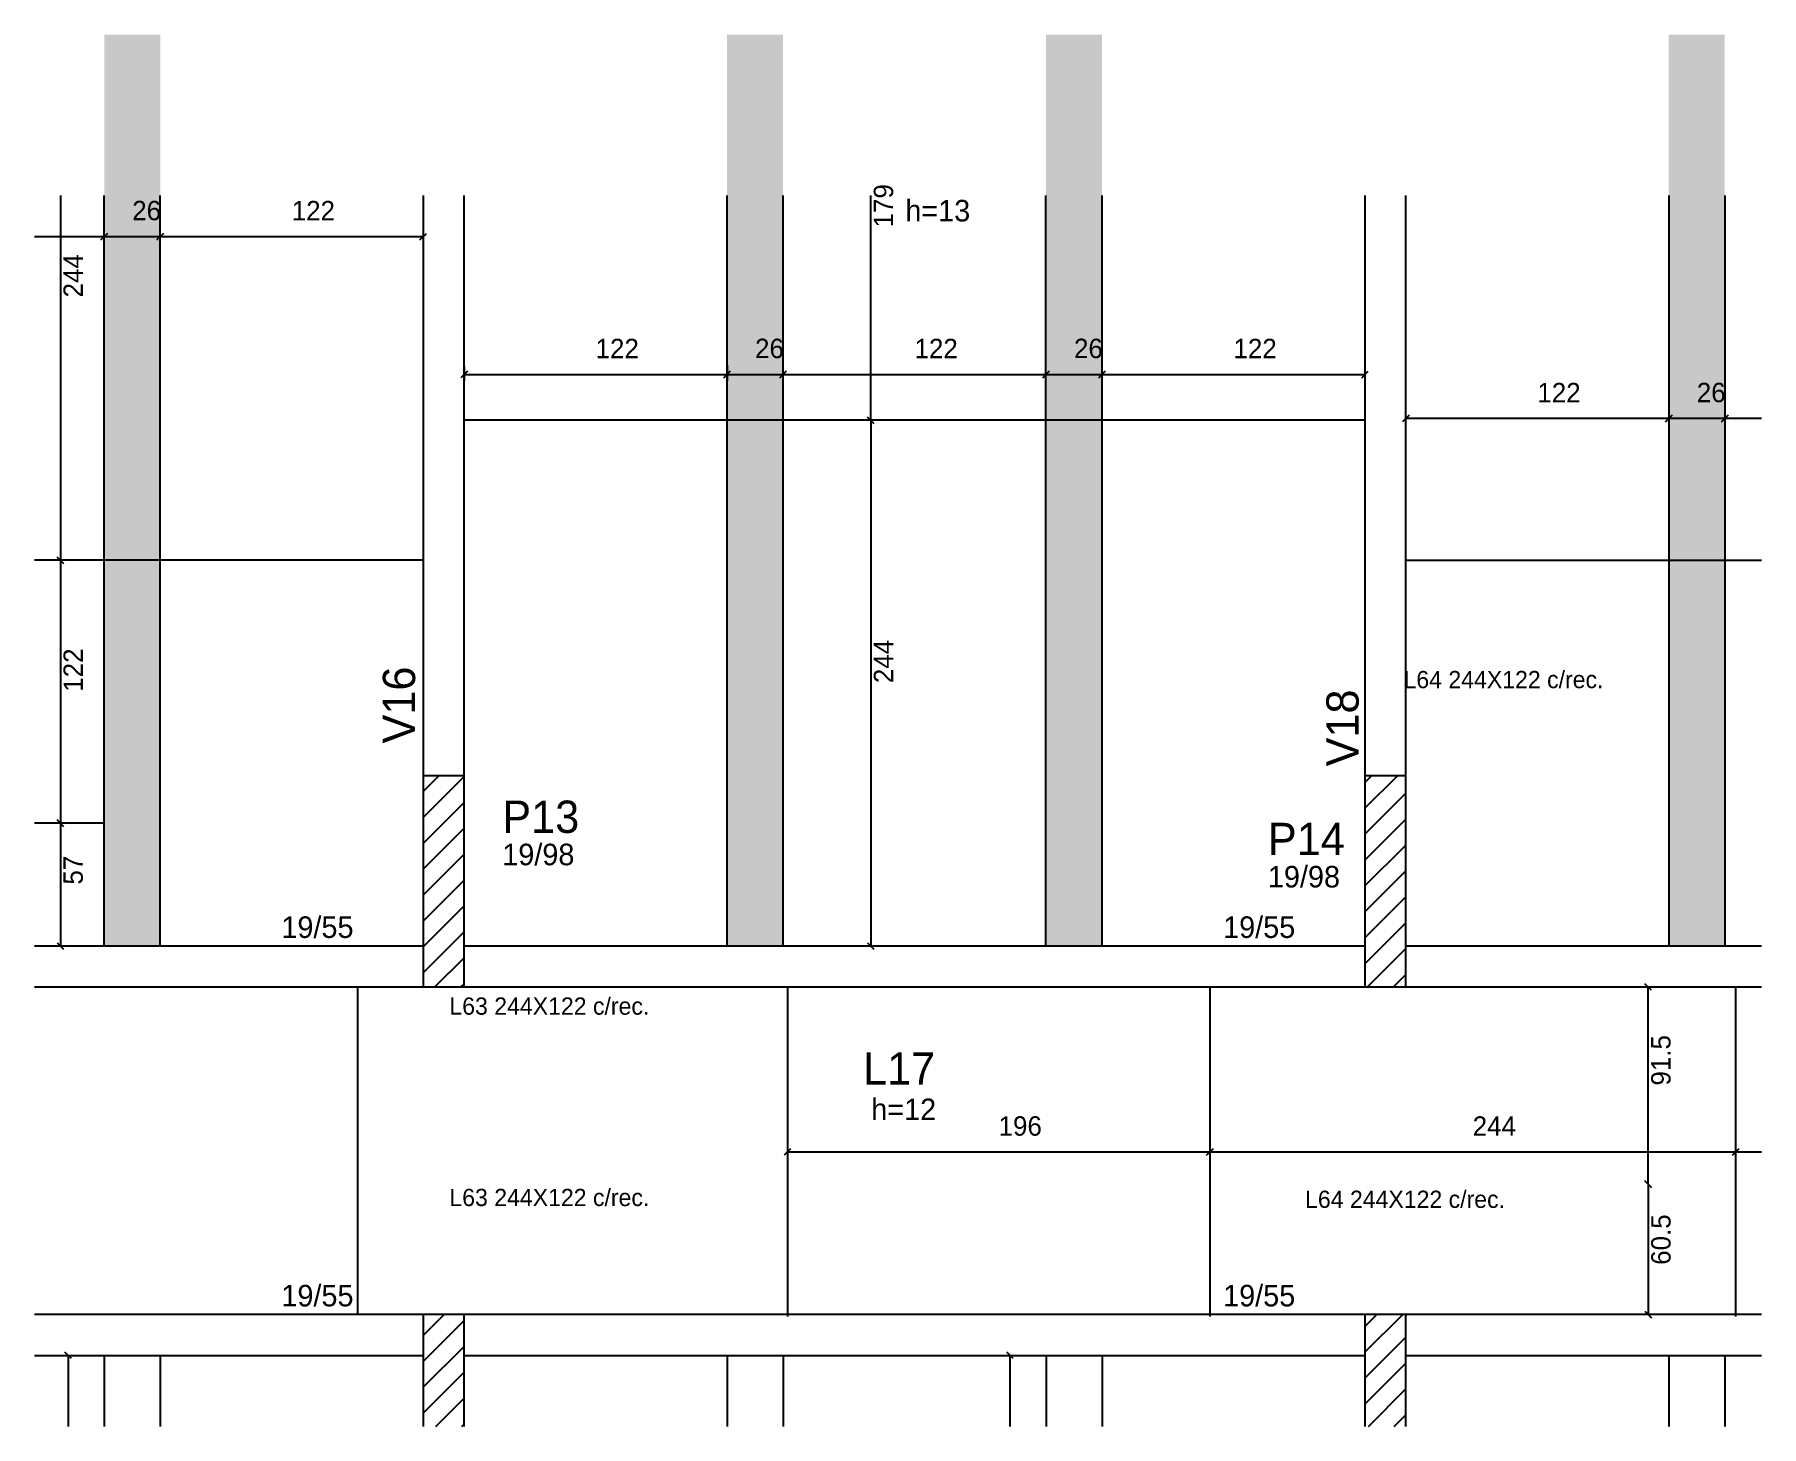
# Model space of a CAD drawing. Header units: metres. Extents: x 4746 to 5548, y 2076 to 2722.
import ezdxf

# ---------------------------------------------------------------- set-up
doc = ezdxf.new("R2010")
doc.units = ezdxf.units.M
for name, color, linetype in [('3', 7, 'Continuous'), ('4', 7, 'Continuous'), ('7', 7, 'Continuous'), ('9', 7, 'Continuous'), ('AUX00', 7, 'Continuous'), ('Hachura', 7, 'Continuous'), ('Painéis', 7, 'Continuous')]:
    doc.layers.add(name, color=color, linetype=linetype)

msp = doc.modelspace()

# ---------------------------------------------------------------- hatches: boundary and pattern name
at = {"layer": '9'}
h = msp.add_hatch(color=7, dxfattribs=at)
h.dxf.hatch_style = 1
h.paths.add_polyline_path([(5382.54, 2298.98), (5382.54, 2498.98), (5382.54, 2298.98), (5382.54, 2298.98)])
at = {"layer": 'Hachura'}
h = msp.add_hatch(color=7, dxfattribs=at)
h.dxf.hatch_style = 1
h.paths.add_polyline_path([(4778.51, 2298.98), (4804.51, 2298.98), (4804.51, 2721.98), (4778.51, 2721.98), (4778.51, 2298.98)])
h = msp.add_hatch(color=7, dxfattribs=at)
h.dxf.hatch_style = 1
h.paths.add_polyline_path([(5093.54, 2721.98), (5067.54, 2721.98), (5067.54, 2298.98), (5093.54, 2298.98), (5093.54, 2721.98)])
h = msp.add_hatch(color=7, dxfattribs=at)
h.dxf.hatch_style = 1
h.paths.add_polyline_path([(5241.54, 2721.98), (5215.54, 2721.98), (5215.54, 2298.98), (5241.54, 2298.98), (5241.54, 2721.98)])
h = msp.add_hatch(color=7, dxfattribs=at)
h.dxf.hatch_style = 1
h.paths.add_polyline_path([(5530.54, 2298.98), (5504.54, 2298.98), (5504.54, 2721.98), (5530.54, 2721.98), (5530.54, 2298.98)])

# ---------------------------------------------------------------- linework, layer by layer
at = {"layer": '3', "color": 3, "lineweight": 25}
for p, q in [((4926.54, 2370.67), (4933.85, 2377.98)), ((4926.54, 2358.65), (4945.54, 2377.65)), ((5363.54, 2362.9), (5378.62, 2377.98)), ((5363.54, 2374.92), (5366.6, 2377.98)), ((4926.54, 2346.63), (4945.54, 2365.63)), ((5363.54, 2350.88), (5382.54, 2369.88)), ((5363.54, 2338.86), (5382.54, 2357.86)), ((4926.54, 2334.61), (4945.54, 2353.61)), ((4926.54, 2322.59), (4945.54, 2341.59)), ((5363.54, 2326.84), (5382.54, 2345.84)), ((5363.54, 2314.82), (5382.54, 2333.82)), ((4926.54, 2310.57), (4945.54, 2329.57)), ((4926.54, 2298.55), (4945.54, 2317.55)), ((5363.54, 2302.8), (5382.54, 2321.8)), ((5363.54, 2290.78), (5382.54, 2309.78)), ((4926.54, 2286.53), (4945.54, 2305.53)), ((4932.01, 2279.98), (4945.54, 2293.5)), ((5364.76, 2279.98), (5382.54, 2297.76)), ((5376.78, 2279.98), (5382.54, 2285.73)), ((4944.03, 2279.98), (4945.54, 2281.48)), ((4926.54, 2118.23), (4936.28, 2127.98)), ((4926.54, 2106.21), (4945.54, 2125.21)), ((5363.54, 2110.46), (5381.05, 2127.98)), ((5363.54, 2122.48), (5369.03, 2127.98)), ((5363.54, 2098.44), (5382.54, 2117.44)), ((4926.54, 2094.19), (4945.54, 2113.19)), ((4926.54, 2082.17), (4945.54, 2101.17)), ((5363.54, 2086.42), (5382.54, 2105.42)), ((5365.15, 2076.01), (5382.54, 2093.4)), ((4932.4, 2076.01), (4945.54, 2089.15)), ((4944.42, 2076.01), (4945.54, 2077.13)), ((5377.17, 2076.01), (5382.54, 2081.38))]:
    msp.add_line(p, q, dxfattribs=at)
for points in [[(4926.54, 2647.24), (4926.54, 2377.98)], [(4945.54, 2377.98), (4945.54, 2647.24)], [(5363.54, 2647.24), (5363.54, 2377.98)], [(5382.54, 2377.98), (5382.54, 2647.24)], [(4926.54, 2298.98), (4746.19, 2298.98)], [(5363.54, 2298.98), (4945.54, 2298.98)], [(5547.54, 2298.98), (5382.54, 2298.98)], [(4746.19, 2279.98), (4926.54, 2279.98)], [(4945.54, 2279.98), (5363.54, 2279.98)], [(5382.54, 2279.98), (5547.54, 2279.98)], [(4926.54, 2127.98), (4746.19, 2127.98)], [(5363.54, 2127.98), (4945.54, 2127.98)], [(5547.54, 2127.98), (5382.54, 2127.98)], [(4746.19, 2108.98), (4926.54, 2108.98)], [(4945.54, 2108.98), (5363.54, 2108.98)], [(5382.54, 2108.98), (5547.54, 2108.98)]]:
    msp.add_lwpolyline(points, dxfattribs=at)
at = {"layer": '7', "color": 7, "lineweight": 25}
for points in [[(4945.54, 2377.98), (4926.54, 2377.98)], [(4926.54, 2377.98), (4926.54, 2279.98)], [(4945.54, 2279.98), (4945.54, 2377.98)], [(5382.54, 2377.98), (5363.54, 2377.98)], [(5363.54, 2377.98), (5363.54, 2279.98)], [(5382.54, 2279.98), (5382.54, 2377.98)], [(4926.54, 2279.98), (4945.54, 2279.98)], [(5363.54, 2279.98), (5382.54, 2279.98)], [(4945.54, 2127.98), (4926.54, 2127.98)], [(4926.54, 2127.98), (4926.54, 2076.01)], [(4945.54, 2076.01), (4945.54, 2127.98)], [(5382.54, 2127.98), (5363.54, 2127.98)], [(5363.54, 2127.98), (5363.54, 2076.01)], [(5382.54, 2076.01), (5382.54, 2127.98)]]:
    msp.add_lwpolyline(points, dxfattribs=at)
at = {"layer": 'Painéis', "color": 4, "lineweight": 25}
for p, q in [((4758.19, 2647.24), (4758.19, 2477.98)), ((5134.2, 2542.98), (5134.2, 2647.24)), ((4746.19, 2628.2), (4778.51, 2628.2)), ((4778.51, 2628.2), (4804.51, 2628.2)), ((4804.51, 2628.2), (4926.54, 2628.2)), ((5363.54, 2578.6), (5363.54, 2561.23)), ((4945.54, 2567.94), (4945.54, 2561.23)), ((5067.54, 2568.6), (5067.54, 2561.23)), ((4945.54, 2564.23), (5067.54, 2564.23)), ((5067.54, 2564.23), (5093.54, 2564.23)), ((5093.54, 2564.23), (5215.54, 2564.23)), ((5215.54, 2564.23), (5241.54, 2564.23)), ((5241.54, 2564.23), (5363.54, 2564.23)), ((5134.2, 2542.98), (5134.2, 2298.98)), ((5504.54, 2543.76), (5382.54, 2543.76)), ((5530.54, 2543.76), (5504.54, 2543.76)), ((5547.54, 2543.76), (5530.54, 2543.76)), ((4758.19, 2477.98), (4758.19, 2355.98)), ((4758.19, 2355.98), (4758.19, 2298.98)), ((5494.97, 2188.48), (5494.97, 2279.98)), ((5291.54, 2203.36), (5095.54, 2203.36)), ((5535.54, 2203.36), (5291.54, 2203.36)), ((5547.54, 2203.36), (5535.54, 2203.36)), ((5494.97, 2188.48), (5494.97, 2127.98)), ((4761.8, 2108.98), (4761.8, 2076.01)), ((5198.8, 2108.98), (5198.8, 2076.01))]:
    msp.add_line(p, q, dxfattribs=at)
at = {"layer": 'Painéis', "color": 200, "lineweight": 25}
for p, q in [((4778.51, 2298.98), (4778.51, 2647.24)), ((4804.51, 2298.98), (4804.51, 2647.24)), ((5067.54, 2298.98), (5067.54, 2647.24)), ((5093.54, 2298.98), (5093.54, 2647.24)), ((5215.54, 2298.98), (5215.54, 2647.24)), ((5241.54, 2298.98), (5241.54, 2647.24)), ((5504.54, 2647.24), (5504.54, 2298.98)), ((5530.54, 2647.24), (5530.54, 2298.98)), ((5363.54, 2542.98), (4945.54, 2542.98)), ((4926.54, 2477.98), (4746.19, 2477.98)), ((5382.54, 2477.98), (5547.54, 2477.98)), ((4778.51, 2355.98), (4746.19, 2355.98)), ((4896.04, 2279.98), (4896.04, 2127.98)), ((5095.54, 2279.98), (5095.54, 2127.05)), ((5291.54, 2279.98), (5291.54, 2127.05)), ((5535.54, 2279.98), (5535.54, 2127.05)), ((4778.55, 2108.98), (4778.55, 2076.01)), ((4804.55, 2108.98), (4804.55, 2076.01)), ((5067.55, 2108.98), (5067.55, 2076.01)), ((5093.55, 2108.98), (5093.55, 2076.01)), ((5215.55, 2108.98), (5215.55, 2076.01)), ((5241.55, 2108.98), (5241.55, 2076.01)), ((5504.55, 2108.98), (5504.55, 2076.01)), ((5530.55, 2108.98), (5530.55, 2076.01))]:
    msp.add_line(p, q, dxfattribs=at)
at = {"layer": 'Painéis', "color": 0, "lineweight": 25}
for p, q in [((4777.01, 2626.7), (4780.01, 2629.7)), ((4780.01, 2629.7), (4777.01, 2626.7)), ((4803.01, 2626.7), (4806.01, 2629.7)), ((4806.01, 2629.7), (4803.01, 2626.7)), ((4925.04, 2626.7), (4928.04, 2629.7)), ((4947.04, 2565.73), (4944.04, 2562.73)), ((5066.04, 2562.73), (5069.04, 2565.73)), ((5069.04, 2565.73), (5066.04, 2562.73)), ((5092.04, 2562.73), (5095.04, 2565.73)), ((5095.04, 2565.73), (5092.04, 2562.73)), ((5214.04, 2562.73), (5217.04, 2565.73)), ((5217.04, 2565.73), (5214.04, 2562.73)), ((5240.04, 2562.73), (5243.04, 2565.73)), ((5243.04, 2565.73), (5240.04, 2562.73)), ((5362.04, 2562.73), (5365.04, 2565.73)), ((5132.7, 2544.48), (5135.7, 2541.48)), ((5135.7, 2541.48), (5132.7, 2544.48)), ((5384.04, 2545.26), (5381.04, 2542.26)), ((5506.04, 2545.26), (5503.04, 2542.26)), ((5503.04, 2542.26), (5506.04, 2545.26)), ((5532.04, 2545.26), (5529.04, 2542.26)), ((5529.04, 2542.26), (5532.04, 2545.26)), ((4756.69, 2479.48), (4759.69, 2476.48)), ((4759.69, 2476.48), (4756.69, 2479.48)), ((4756.69, 2357.48), (4759.69, 2354.48)), ((4759.69, 2354.48), (4756.69, 2357.48)), ((4756.69, 2300.48), (4759.69, 2297.48)), ((5132.7, 2300.48), (5135.7, 2297.48)), ((5496.47, 2278.48), (5493.47, 2281.48)), ((5097.04, 2204.86), (5094.04, 2201.86)), ((5293.04, 2204.86), (5290.04, 2201.86)), ((5290.04, 2201.86), (5293.04, 2204.86)), ((5537.04, 2204.86), (5534.04, 2201.86)), ((5534.04, 2201.86), (5537.04, 2204.86)), ((5493.47, 2189.98), (5496.47, 2186.98)), ((5496.47, 2186.98), (5493.47, 2189.98)), ((5493.47, 2129.48), (5496.47, 2126.48)), ((4763.3, 2107.48), (4760.3, 2110.48)), ((5200.3, 2107.48), (5197.3, 2110.48))]:
    msp.add_line(p, q, dxfattribs=at)

# ---------------------------------------------------------------- texts
at = {"layer": '3', "color": 3, "lineweight": 25}
for s, p in [('h=13', (5150.27, 2635.24)), ('19/98', (4963.24, 2336.46)), ('19/98', (5318.51, 2326.16)), ('19/55', (4860.73, 2302.73)), ('19/55', (5297.73, 2302.73)), ('h=12', (5134.44, 2218.17)), ('19/55', (4860.73, 2131.73)), ('19/55', (5297.73, 2131.73))]:
    msp.add_text(s, height=10, dxfattribs=at).set_placement(p)
at = {"layer": '4', "color": 4, "lineweight": 25}
for s, p in [('V16', (4922.79, 2392.98)), ('V18', (5360.61, 2382.33))]:
    msp.add_text(s, height=15, rotation=90, dxfattribs=at).set_placement(p)
for s, p in [('P13', (4963.24, 2351.46)), ('P14', (5318.51, 2341.16)), ('L17', (5130.64, 2234.63))]:
    msp.add_text(s, height=15, dxfattribs=at).set_placement(p)
at = {"layer": 'AUX00', "color": 7, "lineweight": 25}
for s, p in [('L64^J244X122^Jc/rec.', (5381.44, 2418.64)), ('L63^J244X122^Jc/rec.', (4938.69, 2267.1)), ('L63^J244X122^Jc/rec.', (4938.69, 2178.29)), ('L64^J244X122^Jc/rec.', (5335.76, 2177.44))]:
    msp.add_text(s, height=8, dxfattribs=at).set_placement(p)
at = {"layer": 'Painéis', "color": 240, "lineweight": 25}
for s, p in [('26', (4791.51, 2635.8)), ('122', (4865.53, 2635.76)), ('122', (5006.54, 2571.78)), ('26', (5080.54, 2571.82)), ('122', (5154.54, 2571.78)), ('26', (5228.54, 2571.82)), ('122', (5302.54, 2571.78)), ('122', (5443.54, 2551.31)), ('26', (5517.54, 2551.35)), ('196', (5193.54, 2210.97)), ('244', (5413.54, 2210.92))]:
    msp.add_text(s, height=9, dxfattribs=at).set_placement(p)
for s, p in [('179', (5144.61, 2632.48)), ('244', (4768.62, 2599.98)), ('122', (4768.63, 2416.98)), ('244', (5144.63, 2420.98)), ('57', (4768.59, 2327.48)), ('91.5', (5505.35, 2234.23)), ('60.5', (5505.37, 2151.02))]:
    msp.add_text(s, height=9, rotation=90, dxfattribs=at).set_placement(p)

doc.saveas('drawing.dxf')
